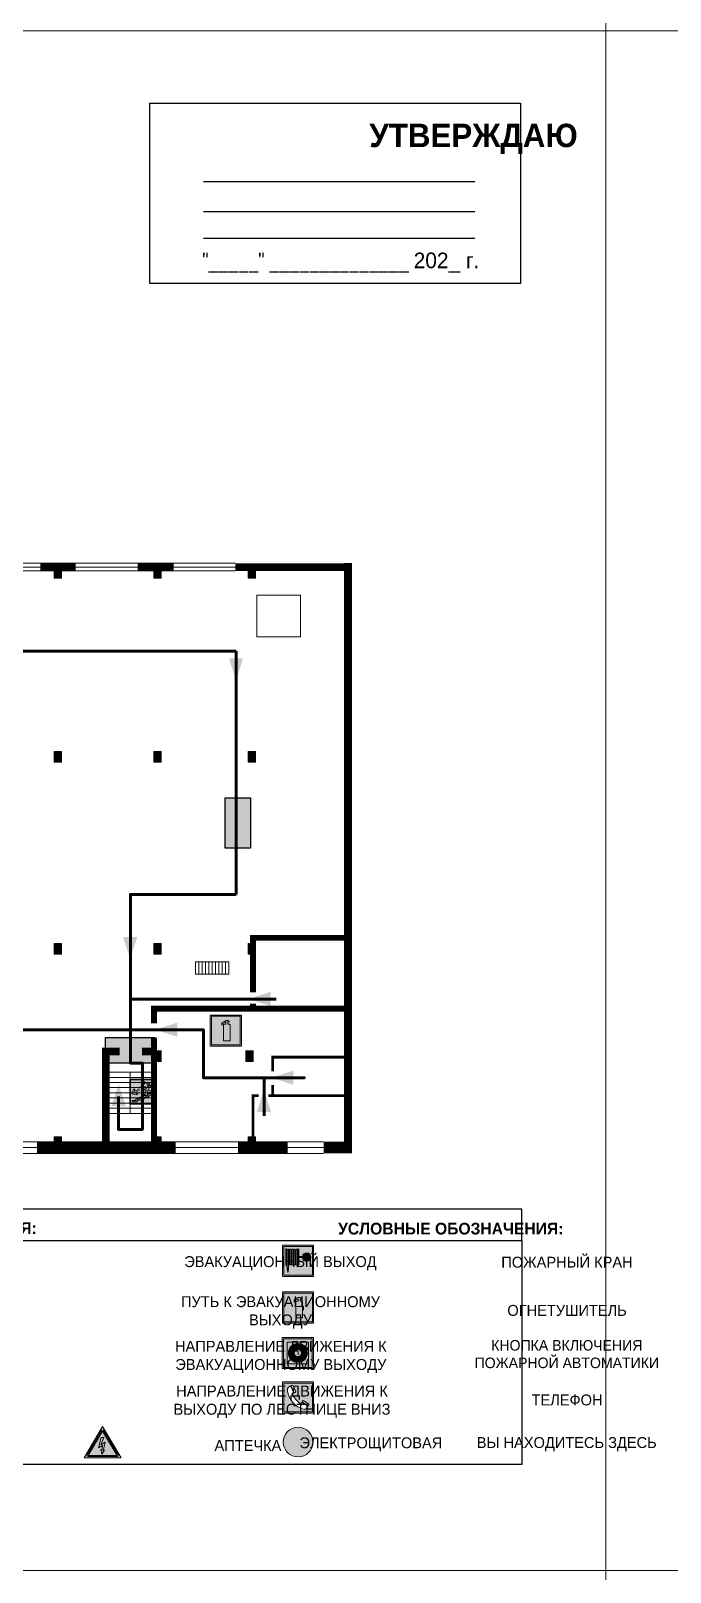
# Model space of a CAD drawing. Header units: millimetres. Extents: x 13810 to 67229, y 12374 to 21950.
# Drawn here: x 40191.3 to 40355.2, y 14549.1 to 14944.5 of the extents above; entities that cross this region are included whole.
import ezdxf

# ---------------------------------------------------------------- set-up
doc = ezdxf.new("R2010")
doc.units = ezdxf.units.MM
doc.layers.add('План_Штампы', color=7, linetype='Continuous')
doc.styles.add('обычный', font='arial.ttf')

# ---------------------------------------------------------------- blocks, each defined once
blk = doc.blocks.new('A$C3E6D3DDE')
at = {"lineweight": 5}
h = blk.add_hatch(color=40, dxfattribs=at)
h.paths.add_polyline_path([(24.1, 1.45), (16.46, -11.35), (31.74, -11.35)])
h.paths.add_polyline_path([(24.09, -0.46), (30.03, -10.41), (18.14, -10.41)], flags=16)
h.paths.add_polyline_path([(24.54, -3.08), (23.41, -6.02), (25.13, -5.01), (24.33, -8.5), (24.82, -8.27), (23.79, -9.86), (23.4, -8.04), (23.8, -8.43), (24.04, -6.29), (22.39, -7.25), (23.44, -3.08)], flags=0)
h = blk.add_hatch(color=256, dxfattribs=at)
h.paths.add_polyline_path([(24.37, 0.03, 0.567511), (23.82, 0.03), (17.59, -10.4, 0.582454), (17.86, -10.88), (30.32, -10.88, 0.582149), (30.6, -10.4)])
h.paths.add_polyline_path([(24.09, -0.46), (18.14, -10.41), (30.03, -10.41)], flags=16)
h.paths.add_polyline_path([(24.54, -3.08), (23.41, -6.02), (25.13, -5.01), (24.33, -8.5), (24.82, -8.27), (23.79, -9.86), (23.4, -8.04), (23.8, -8.43), (24.04, -6.29), (22.39, -7.25), (23.44, -3.08)], flags=0)
h = blk.add_hatch(color=40, dxfattribs=at)
h.paths.add_polyline_path([(24.09, -0.46), (18.14, -10.41), (30.03, -10.41)])
h.paths.add_polyline_path([(24.82, -8.27), (23.79, -9.86), (23.4, -8.04), (23.8, -8.43), (24.04, -6.29), (22.39, -7.25), (23.44, -3.08), (24.54, -3.08), (23.41, -6.02), (25.13, -5.01), (24.33, -8.5)], flags=16)
at = {"color": 40, "lineweight": 5}
for p, q in [((16.46, -11.35), (24.1, 1.45)), ((24.1, 1.45), (31.74, -11.35))]:
    blk.add_line(p, q, dxfattribs=at)
at = {"lineweight": 5}
for p, q in [((17.59, -10.4), (23.82, 0.03)), ((24.37, 0.03), (30.6, -10.4)), ((18.14, -10.41), (24.09, -0.46)), ((23.44, -3.08), (22.39, -7.25)), ((22.39, -7.25), (24.04, -6.29)), ((23.41, -6.02), (24.54, -3.08)), ((25.13, -5.01), (23.41, -6.02)), ((24.54, -3.08), (23.44, -3.08)), ((24.04, -6.29), (23.8, -8.43)), ((24.09, -0.46), (30.03, -10.41)), ((24.33, -8.5), (25.13, -5.01)), ((17.86, -10.88), (30.32, -10.88)), ((18.14, -10.41), (30.03, -10.41)), ((23.8, -8.43), (23.4, -8.04)), ((23.4, -8.04), (23.79, -9.86)), ((23.79, -9.86), (24.82, -8.27)), ((24.82, -8.27), (24.33, -8.5))]:
    blk.add_line(p, q, dxfattribs=at)
at = {"color": 50, "lineweight": 5}
blk.add_line((31.74, -11.35), (16.46, -11.35), dxfattribs=at)
blk = doc.blocks.new('A$C37112FD5')
at = {"true_color": 0xf5f5ff}
h = blk.add_hatch(color=7, dxfattribs=at)
h.dxf.hatch_style = 1
h.paths.add_polyline_path([(12.8, -7.4), (0, -7.4), (0, -20.2), (12.8, -20.2)])
h.paths.add_polyline_path([(12.29, -7.91), (12.29, -19.69), (0.51, -19.69), (0.51, -7.91)], flags=16)
h.paths.add_polyline_path([(4.98, -9.04, -0.42597), (5.17, -9.22), (5.17, -12.25), (5.17, -15.29, -0.432244), (4.98, -15.47), (4.83, -15.47, -0.42597), (4.64, -15.29), (4.64, -12.25), (4.64, -9.22, -0.432244), (4.83, -9.04)], flags=0)
h.paths.add_polyline_path([(4.28, -9.22), (4.28, -12.25), (4.28, -15.29, -0.432244), (4.09, -15.47), (3.94, -15.47, -0.42597), (3.75, -15.29), (3.75, -12.25), (3.75, -9.22, -0.432244), (3.94, -9.04), (4.09, -9.04, -0.42597)], flags=0)
h.paths.add_polyline_path([(5.72, -9.04), (5.87, -9.04, -0.42597), (6.06, -9.22), (6.06, -12.25), (6.06, -15.29, -0.432244), (5.87, -15.47), (5.72, -15.47, -0.42597), (5.53, -15.29), (5.53, -12.25), (5.53, -9.22, -0.432244)], flags=0)
h.paths.add_polyline_path([(6.42, -8.9), (6.5, -8.9, -0.42597), (6.69, -9.08), (6.69, -12.03), (8.21, -12.03, -15.824349), (8.21, -12.47), (6.69, -12.47), (6.69, -15.42, -0.432244), (6.5, -15.6), (6.42, -15.6)], flags=0)
h.paths.add_polyline_path([(3.39, -9.22), (3.39, -12.25), (3.39, -15.29, -0.432244), (3.2, -15.47), (3.05, -15.47, -0.42597), (2.85, -15.29), (2.85, -12.25), (2.85, -9.22, -0.432244), (3.05, -9.04), (3.2, -9.04, -0.42597)], flags=0)
h.paths.add_polyline_path([(2.5, -9.22), (2.5, -16.71), (1.96, -16.71), (1.96, -9.22, -0.432244), (2.15, -9.04), (2.31, -9.04, -0.42597)], flags=0)
h.paths.add_polyline_path([(1.61, -8.9), (1.61, -15.6), (1.57, -15.6, -0.42597), (1.37, -15.42), (1.37, -12.03), (1.37, -9.09, -0.432244), (1.57, -8.9)], flags=0)
h.paths.add_polyline_path([(9.76, -10.81), (9.76, -12.03), (8.49, -12.03, -0.336371)], flags=0)
h.paths.add_polyline_path([(8.49, -12.47), (9.76, -12.47), (9.76, -13.7, -0.336371)], flags=0)
h.paths.add_polyline_path([(10.11, -10.81, -0.336371), (11.38, -12.03), (10.11, -12.03)], flags=0)
h.paths.add_polyline_path([(10.11, -12.47), (11.38, -12.47, -0.336371), (10.11, -13.7)], flags=0)
h.paths.add_polyline_path([(2.5, -16.84), (2.5, -17.05), (1.97, -17.05), (1.97, -16.84)], flags=0)
h.paths.add_polyline_path([(2.5, -17.24, -0.033778), (2.24, -18.6, -0.033778), (1.97, -17.24)], flags=0)
h = blk.add_hatch(color=242)
h.dxf.hatch_style = 1
h.paths.add_polyline_path([(12.29, -7.91), (0.51, -7.91), (0.51, -19.69), (12.29, -19.69)])
h.paths.add_polyline_path([(6.42, -15.6), (6.42, -8.9), (6.5, -8.9, -0.42597), (6.69, -9.08), (6.69, -12.03), (8.21, -12.03, -15.824349), (8.21, -12.47), (6.69, -12.47), (6.69, -15.42, -0.432244), (6.5, -15.6)], flags=16)
h.paths.add_polyline_path([(5.87, -15.47), (5.72, -15.47, -0.42597), (5.53, -15.29), (5.53, -12.25), (5.53, -9.22, -0.432244), (5.72, -9.04), (5.87, -9.04, -0.42597), (6.06, -9.22), (6.06, -12.25), (6.06, -15.29, -0.432244)], flags=16)
h.paths.add_polyline_path([(4.98, -15.47), (4.83, -15.47, -0.42597), (4.64, -15.29), (4.64, -12.25), (4.64, -9.22, -0.432244), (4.83, -9.04), (4.98, -9.04, -0.42597), (5.17, -9.22), (5.17, -12.25), (5.17, -15.29, -0.432244)], flags=16)
h.paths.add_polyline_path([(4.09, -15.47), (3.94, -15.47, -0.42597), (3.75, -15.29), (3.75, -12.25), (3.75, -9.22, -0.432244), (3.94, -9.04), (4.09, -9.04, -0.42597), (4.28, -9.22), (4.28, -12.25), (4.28, -15.29, -0.432244)], flags=16)
h.paths.add_polyline_path([(3.2, -15.47), (3.05, -15.47, -0.42597), (2.85, -15.29), (2.85, -12.25), (2.85, -9.22, -0.432244), (3.05, -9.04), (3.2, -9.04, -0.42597), (3.39, -9.22), (3.39, -12.25), (3.39, -15.29, -0.432244)], flags=16)
h.paths.add_polyline_path([(2.5, -17.05), (1.97, -17.05), (1.97, -16.84), (2.5, -16.84)], flags=16)
h.paths.add_polyline_path([(2.5, -17.24, -0.033778), (2.24, -18.6, -0.033778), (1.97, -17.24)], flags=16)
h.paths.add_polyline_path([(2.5, -16.71), (1.96, -16.71), (1.96, -9.22, -0.432244), (2.15, -9.04), (2.31, -9.04, -0.42597), (2.5, -9.22)], flags=16)
h.paths.add_polyline_path([(1.61, -15.6), (1.57, -15.6, -0.42597), (1.37, -15.42), (1.37, -12.03), (1.37, -9.09, -0.432244), (1.57, -8.9), (1.61, -8.9)], flags=16)
h.paths.add_polyline_path([(8.49, -12.47), (9.76, -12.47), (9.76, -13.7, -0.336371)], flags=0)
h.paths.add_polyline_path([(10.11, -13.7), (10.11, -12.47), (11.38, -12.47, -0.336371)], flags=0)
h.paths.add_polyline_path([(8.49, -12.03, -0.336371), (9.76, -10.81), (9.76, -12.03)], flags=0)
h.paths.add_polyline_path([(10.11, -12.03), (10.11, -10.81, -0.336371), (11.38, -12.03)], flags=0)
h = blk.add_hatch(color=7, dxfattribs=at)
h.dxf.hatch_style = 1
h.paths.add_polyline_path([(1.61, -8.9), (1.57, -8.9, 0.432244), (1.37, -9.09), (1.37, -12.03), (1.37, -15.42, 0.42597), (1.57, -15.6), (1.61, -15.6)])
h.paths.add_polyline_path([(2.5, -9.22, 0.42597), (2.31, -9.04), (2.15, -9.04, 0.432244), (1.96, -9.22), (1.96, -16.71), (2.5, -16.71)])
h.paths.add_polyline_path([(2.5, -16.84), (1.97, -16.84), (1.97, -17.05), (2.5, -17.05)])
h.paths.add_polyline_path([(2.5, -17.24), (1.97, -17.24, 0.033778), (2.24, -18.6, 0.033778)])
h.paths.add_polyline_path([(3.39, -12.25), (3.39, -9.22, 0.42597), (3.2, -9.04), (3.05, -9.04, 0.432244), (2.85, -9.22), (2.85, -12.25), (2.85, -15.29, 0.42597), (3.05, -15.47), (3.2, -15.47, 0.432244), (3.39, -15.29)])
h.paths.add_polyline_path([(4.28, -12.25), (4.28, -9.22, 0.42597), (4.09, -9.04), (3.94, -9.04, 0.432244), (3.75, -9.22), (3.75, -12.25), (3.75, -15.29, 0.42597), (3.94, -15.47), (4.09, -15.47, 0.432244), (4.28, -15.29)])
h.paths.add_polyline_path([(5.17, -12.25), (5.17, -9.22, 0.42597), (4.98, -9.04), (4.83, -9.04, 0.432244), (4.64, -9.22), (4.64, -12.25), (4.64, -15.29, 0.42597), (4.83, -15.47), (4.98, -15.47, 0.432244), (5.17, -15.29)])
h.paths.add_polyline_path([(6.06, -12.25), (6.06, -9.22, 0.42597), (5.87, -9.04), (5.72, -9.04, 0.432244), (5.53, -9.22), (5.53, -12.25), (5.53, -15.29, 0.42597), (5.72, -15.47), (5.87, -15.47, 0.432244), (6.06, -15.29)])
h.paths.add_polyline_path([(6.69, -12.47), (8.21, -12.47, 15.824349), (8.21, -12.03), (6.69, -12.03), (6.69, -9.08, 0.42597), (6.5, -8.9), (6.42, -8.9), (6.42, -15.6), (6.5, -15.6, 0.432244), (6.69, -15.42)])
h.paths.add_polyline_path([(8.49, -12.47), (9.76, -12.47), (9.76, -13.7, -0.336371)], flags=16)
h.paths.add_polyline_path([(8.49, -12.03, -0.336371), (9.76, -10.81), (9.76, -12.03)], flags=16)
h.paths.add_polyline_path([(10.11, -12.47), (11.38, -12.47, -0.336371), (10.11, -13.7)], flags=16)
h.paths.add_polyline_path([(10.11, -12.03), (10.11, -10.81, -0.336371), (11.38, -12.03)], flags=16)
h = blk.add_hatch(color=242)
h.dxf.hatch_style = 1
h.paths.add_polyline_path([(9.76, -10.81, 0.336371), (8.49, -12.03), (9.76, -12.03)])
h.paths.add_polyline_path([(10.11, -10.81), (10.11, -12.03), (11.38, -12.03, 0.336371)])
h.paths.add_polyline_path([(11.38, -12.47), (10.11, -12.47), (10.11, -13.7, 0.336371)])
h.paths.add_polyline_path([(9.76, -12.47), (8.49, -12.47, 0.336371), (9.76, -13.7)])
at = {"color": 242, "lineweight": 5}
for p, q in [((0, -20.2), (0, -7.4)), ((0, -7.4), (12.8, -7.4)), ((1.37, -12.03), (1.37, -9.08)), ((1.37, -12.03), (1.37, -15.42)), ((1.57, -8.9), (1.61, -8.9)), ((1.61, -8.9), (1.61, -15.6)), ((1.96, -16.71), (1.96, -9.22)), ((2.15, -9.04), (2.31, -9.04)), ((2.5, -16.71), (2.5, -9.22)), ((2.85, -12.25), (2.85, -9.22)), ((2.85, -12.25), (2.85, -15.29)), ((3.05, -9.04), (3.2, -9.04)), ((3.39, -12.25), (3.39, -9.22)), ((3.39, -12.25), (3.39, -15.29)), ((3.75, -12.25), (3.75, -9.22)), ((3.75, -12.25), (3.75, -15.29)), ((3.94, -9.04), (4.09, -9.04)), ((4.28, -12.25), (4.28, -9.22)), ((4.28, -12.25), (4.28, -15.29)), ((4.64, -12.25), (4.64, -9.22)), ((4.64, -12.25), (4.64, -15.29)), ((4.83, -9.04), (4.98, -9.04)), ((5.17, -12.25), (5.17, -9.22)), ((5.17, -12.25), (5.17, -15.29)), ((5.53, -12.25), (5.53, -9.22)), ((5.53, -12.25), (5.53, -15.29)), ((5.72, -9.04), (5.87, -9.04)), ((6.06, -12.25), (6.06, -9.22)), ((6.06, -12.25), (6.06, -15.29)), ((6.42, -8.9), (6.42, -15.6)), ((6.5, -8.9), (6.42, -8.9)), ((6.69, -12.03), (6.69, -9.08)), ((8.21, -12.03), (6.69, -12.03)), ((8.21, -12.47), (6.69, -12.47)), ((6.69, -12.47), (6.69, -15.42)), ((9.76, -12.03), (8.49, -12.03)), ((9.76, -12.47), (8.49, -12.47)), ((9.76, -10.81), (9.76, -12.03)), ((9.76, -12.47), (9.76, -13.7)), ((10.11, -10.81), (10.11, -12.03)), ((11.38, -12.03), (10.11, -12.03)), ((11.38, -12.47), (10.11, -12.47)), ((10.11, -12.47), (10.11, -13.7)), ((12.8, -20.2), (12.8, -7.4)), ((1.57, -15.6), (1.61, -15.6)), ((1.96, -16.71), (2.5, -16.71)), ((1.97, -16.84), (2.5, -16.84)), ((1.97, -17.05), (1.97, -16.84)), ((2.5, -17.05), (1.97, -17.05)), ((1.97, -17.24), (2.5, -17.24)), ((2.5, -16.84), (2.5, -17.05)), ((3.05, -15.47), (3.2, -15.47)), ((3.94, -15.47), (4.09, -15.47)), ((4.83, -15.47), (4.98, -15.47)), ((5.72, -15.47), (5.87, -15.47)), ((6.42, -15.6), (6.5, -15.6)), ((0, -20.2), (12.8, -20.2))]:
    blk.add_line(p, q, dxfattribs=at)
blk.add_lwpolyline([(0.51, -7.91), (12.29, -7.91), (12.29, -19.69), (0.51, -19.69)], close=True, dxfattribs=at)
for centre, radius, start, end in [((1.56, -9.09), 0.182, 87.10267, 180.60715), ((2.15, -9.22), 0.182, 87.10267, 180.60715), ((2.32, -9.22), 0.182, 359.39285, 92.89733), ((3.04, -9.22), 0.182, 87.10267, 180.60715), ((3.21, -9.22), 0.182, 359.39285, 92.89733), ((3.93, -9.22), 0.182, 87.10267, 180.60715), ((4.1, -9.22), 0.182, 359.39285, 92.89733), ((4.82, -9.22), 0.182, 87.10267, 180.60715), ((4.99, -9.22), 0.182, 359.39285, 92.89733), ((5.71, -9.22), 0.182, 87.10267, 180.60715), ((5.88, -9.22), 0.182, 359.39285, 92.89733), ((6.51, -9.09), 0.182, 359.39285, 92.89733), ((9.93, -12.25), 1.74, 187.23185, 172.76815), ((9.93, -12.25), 1.46, 96.99266, 171.35851), ((9.93, -12.25), 1.46, 188.64149, 263.00734), ((9.93, -12.25), 1.46, 8.64149, 83.00734), ((9.93, -12.25), 1.46, 276.99266, 351.35851), ((1.56, -15.42), 0.182, 179.39285, 272.89733), ((12.17, -15.98), 10.27, 187.04098, 194.7793), ((-7.7, -15.98), 10.27, 345.2207, 352.95902), ((3.04, -15.29), 0.182, 179.39285, 272.89733), ((3.21, -15.29), 0.182, 267.10267, 0.60715), ((3.93, -15.29), 0.182, 179.39285, 272.89733), ((4.1, -15.29), 0.182, 267.10267, 0.60715), ((4.82, -15.29), 0.182, 179.39285, 272.89733), ((4.99, -15.29), 0.182, 267.10267, 0.60715), ((5.71, -15.29), 0.182, 179.39285, 272.89733), ((5.88, -15.29), 0.182, 267.10267, 0.60715), ((6.51, -15.42), 0.182, 267.10267, 0.60715)]:
    blk.add_arc(centre, radius, start, end, dxfattribs=at)
blk = doc.blocks.new('A$C7B8C2D5B')
at = {"lineweight": 0}
h = blk.add_hatch(color=5, dxfattribs=at)
h.dxf.hatch_style = 1
h.paths.add_polyline_path([(1.4, -3.02, 1), (-2.11, -3.02, 1)])
at = {"color": 5, "lineweight": 0}
blk.add_circle((-0.36, -3.02), 1.75, dxfattribs=at)
blk = doc.blocks.new('A$C456E1F9C')
at = {"lineweight": 5}
h = blk.add_hatch(color=242, dxfattribs=at)
h.paths.add_polyline_path([(0.51, -1.47), (0.51, -13.26), (12.29, -13.26), (12.29, -1.47)])
h.paths.add_polyline_path([(5.42, -4.95, -0.254479), (4.78, -5.4), (3.52, -2.53, -0.209735), (4.23, -2.4)], flags=16)
h.paths.add_polyline_path([(8.53, -8.6), (10.87, -10.17), (10.54, -10.76), (8.03, -9.13, -0.192251)], flags=16)
h.paths.add_polyline_path([(4.61, -5.49, 0.005518), (3.87, -5.72, 0.128647), (7.49, -10.01, 0.00809), (7.83, -9.33), (10.47, -10.97, -0.16736), (8.99, -12.25, -0.327862), (1.95, -3.95, -0.166952), (3.36, -2.62)], flags=16)
at = {"color": 242, "lineweight": 5}
for p, q in [((0, -13.77), (0, -0.97)), ((12.8, -0.97), (0, -0.97)), ((4.61, -5.49), (3.36, -2.62)), ((3.52, -2.53), (4.78, -5.4)), ((4.23, -2.4), (5.42, -4.95)), ((12.8, -13.77), (12.8, -0.97)), ((7.83, -9.33), (10.47, -10.97)), ((8.03, -9.13), (10.54, -10.76)), ((10.81, -10.12), (8.53, -8.6)), ((10.54, -10.76), (10.8, -10.3)), ((10.8, -10.3), (10.81, -10.12)), ((0, -13.77), (12.8, -13.77))]:
    blk.add_line(p, q, dxfattribs=at)
blk.add_lwpolyline([(0.51, -1.47), (12.29, -1.47), (12.29, -13.26), (0.51, -13.26)], close=True, dxfattribs=at)
for centre, radius, start, end in [((4.59, -5.34), 2.99, 114.28453, 152.19739), ((11.12, -3.31), 9.19, 183.99153, 256.60086), ((4.02, -3.27), 0.891, 76.32839, 123.70924), ((14.98, -39.1), 35.17, 107.14873, 108.41345), ((13.86, -0.94), 11.08, 205.55365, 234.87622), ((4.68, -4.59), 0.824, 276.9621, 334.07228), ((-13.31, 0.8), 23.44, 332.54871, 334.40268), ((8.94, -9.5), 0.989, 114.40924, 157.93883), ((7.87, -9.46), 3, 291.92908, 329.9329)]:
    blk.add_arc(centre, radius, start, end, dxfattribs=at)
blk = doc.blocks.new('A$C54414219')
at = {"true_color": 0xffffff}
h = blk.add_hatch(color=7, dxfattribs=at)
h.paths.add_polyline_path([(2.39, -9.45), (2.39, -18.3), (11.23, -18.3), (11.23, -9.45)], flags=0)
h.paths.add_polyline_path([(10.71, -13.87, -1), (2.92, -13.87, -1)], flags=0)
h.paths.add_polyline_path([(8.3, -13.87, -1), (5.33, -13.87, -1)], flags=0)
h.paths.add_polyline_path([(0.41, -7.47), (0.41, -20.27), (13.21, -20.27), (13.21, -7.47)])
h.paths.add_polyline_path([(0.92, -19.77), (12.71, -19.77), (12.71, -7.98), (0.92, -7.98)], flags=16)
h.paths.add_polyline_path([(11.23, -9.45), (11.23, -18.3), (2.39, -18.3), (2.39, -9.45)], flags=0)
at = {"lineweight": 5}
h = blk.add_hatch(color=242, dxfattribs=at)
h.paths.add_polyline_path([(12.71, -7.98), (0.92, -7.98), (0.92, -19.77), (12.71, -19.77)])
h.paths.add_polyline_path([(11.23, -18.3), (2.39, -18.3), (2.39, -9.45), (11.23, -9.45)], flags=16)
h.paths.add_polyline_path([(10.71, -13.87, -1), (2.92, -13.87, -1)], flags=0)
h.paths.add_polyline_path([(8.3, -13.87, -1), (5.33, -13.87, -1)], flags=0)
at = {"true_color": 0xffffff}
h = blk.add_hatch(color=7, dxfattribs=at)
h.paths.add_polyline_path([(2.39, -9.45), (2.39, -18.3), (11.23, -18.3), (11.23, -9.45)])
h.paths.add_polyline_path([(10.71, -13.87, -1), (2.92, -13.87, -1)], flags=16)
h.paths.add_polyline_path([(8.3, -13.87, -1), (5.33, -13.87, -1)], flags=0)
at = {"lineweight": 5}
h = blk.add_hatch(color=242, dxfattribs=at)
h.paths.add_polyline_path([(2.92, -13.87, 1), (10.71, -13.87, 1)])
h.paths.add_polyline_path([(8.3, -13.87, -1), (5.33, -13.87, -1)], flags=16)
at = {"color": 242, "lineweight": 5}
for p, q in [((0.41, -20.27), (0.41, -7.47)), ((0.41, -7.47), (13.21, -7.47)), ((0.41, -7.47), (13.21, -7.47)), ((13.21, -20.27), (13.21, -7.47)), ((0.41, -20.27), (13.21, -20.27))]:
    blk.add_line(p, q, dxfattribs=at)
for points in [[(0.92, -7.98), (12.71, -7.98), (12.71, -19.77), (0.92, -19.77)], [(2.39, -9.45), (11.23, -9.45), (11.23, -18.3), (2.39, -18.3)]]:
    blk.add_lwpolyline(points, close=True, dxfattribs=at)
for radius in [3.89, 1.49]:
    blk.add_circle((6.81, -13.87), radius, dxfattribs=at)
blk = doc.blocks.new('A$C3AD82952')
at = {"true_color": 0xf5f5ff}
h = blk.add_hatch(color=7, dxfattribs=at)
h.dxf.hatch_style = 1
h.paths.add_polyline_path([(8.21, 8.73, 0.414214), (7.89, 9.05), (7.22, 9.05), (7.22, 9.92), (7.59, 9.92, 1), (7.57, 10.36), (7.22, 10.36), (7.22, 10.6), (6.43, 10.6), (6.43, 10.36), (6.01, 10.36), (4.74, 9.59), (4.74, 8.69), (4.98, 8.73), (4.98, 9.26), (6.12, 9.91), (6.43, 9.91), (6.43, 9.05), (5.76, 9.05, 0.414214), (5.44, 8.73), (5.44, 2.2), (8.21, 2.2)], flags=0)
h.paths.add_polyline_path([(12.8, 12.8), (0, 12.8), (0, 0), (12.8, 0)])
h.paths.add_polyline_path([(0.51, 12.29), (12.29, 12.29), (12.29, 0.51), (0.51, 0.51)], flags=16)
h.paths.add_polyline_path([(4.74, 9.59), (6.01, 10.36), (6.43, 10.36), (6.43, 10.6), (7.22, 10.6), (7.22, 10.36), (7.59, 10.36, -0.94586), (7.59, 9.92), (7.22, 9.92), (7.22, 9.05), (7.89, 9.05, -0.414214), (8.21, 8.73), (8.21, 2.2), (5.44, 2.2), (5.44, 8.73, -0.414214), (5.76, 9.05), (6.43, 9.05), (6.43, 9.91), (6.12, 9.91), (4.98, 9.26), (4.98, 8.73), (4.74, 8.69)], flags=0)
h = blk.add_hatch(color=242)
h.dxf.hatch_style = 1
h.paths.add_polyline_path([(12.29, 12.29), (0.51, 12.29), (0.51, 0.51), (12.29, 0.51)])
h.paths.add_polyline_path([(4.74, 8.69), (4.74, 9.59), (6.01, 10.36), (6.43, 10.36), (6.43, 10.6), (7.22, 10.6), (7.22, 10.36), (7.59, 10.36, -0.94586), (7.59, 9.92), (7.22, 9.92), (7.22, 9.05), (7.89, 9.05, -0.414214), (8.21, 8.73), (8.21, 2.2), (5.44, 2.2), (5.44, 8.73, -0.414214), (5.76, 9.05), (6.43, 9.05), (6.43, 9.91), (6.12, 9.91), (4.98, 9.26), (4.98, 8.73)], flags=16)
h = blk.add_hatch(color=7, dxfattribs=at)
h.dxf.hatch_style = 1
h.paths.add_polyline_path([(8.21, 8.73, 0.414214), (7.89, 9.05), (7.22, 9.05), (7.22, 9.92), (7.59, 9.92, 1), (7.57, 10.36), (7.22, 10.36), (7.22, 10.6), (6.43, 10.6), (6.43, 10.36), (6.01, 10.36), (4.74, 9.59), (4.74, 8.69), (4.98, 8.73), (4.98, 9.26), (6.12, 9.91), (6.43, 9.91), (6.43, 9.05), (5.76, 9.05, 0.414214), (5.44, 8.73), (5.44, 2.2), (8.21, 2.2)])
at = {"color": 242, "lineweight": 5}
for p, q in [((0, 0), (0, 12.8)), ((0, 12.8), (12.8, 12.8)), ((12.8, 0), (12.8, 12.8)), ((6.01, 10.36), (4.74, 9.59)), ((4.74, 9.59), (4.74, 8.69)), ((4.74, 8.69), (4.98, 8.73)), ((4.98, 9.26), (6.12, 9.91)), ((4.98, 8.73), (4.98, 9.26)), ((5.44, 2.2), (5.44, 8.73)), ((5.76, 9.05), (6.43, 9.05)), ((6.01, 10.36), (6.43, 10.36)), ((6.12, 9.91), (6.43, 9.91)), ((7.22, 10.6), (6.43, 10.6)), ((6.43, 10.6), (6.43, 10.36)), ((6.43, 9.91), (6.43, 9.05)), ((7.22, 10.36), (7.22, 10.6)), ((7.59, 10.36), (7.22, 10.36)), ((7.22, 9.05), (7.22, 9.92)), ((7.59, 9.92), (7.22, 9.92)), ((7.89, 9.05), (7.22, 9.05)), ((8.21, 2.2), (8.21, 8.73)), ((0, 0), (12.8, 0)), ((5.44, 2.2), (8.21, 2.2))]:
    blk.add_line(p, q, dxfattribs=at)
blk.add_lwpolyline([(0.51, 12.29), (12.29, 12.29), (12.29, 0.51), (0.51, 0.51)], close=True, dxfattribs=at)
for centre, radius, start, end in [((5.76, 8.73), 0.32, 90, 180), ((7.58, 10.14), 0.223, 273.18746, 86.81254), ((7.89, 8.73), 0.32, 0, 90)]:
    blk.add_arc(centre, radius, start, end, dxfattribs=at)
blk = doc.blocks.new('A$C7B4425F7')
at = {"true_color": 0xffffff}
blk.add_hatch(color=7, dxfattribs=at).paths.add_polyline_path([(0, 0), (-16, 0), (-16, -8), (0, -8)])
h = blk.add_hatch(color=126)
h.paths.add_polyline_path([(-0.2, -0.2), (-15.8, -0.2), (-15.8, -7.8), (-0.2, -7.8)])
h.paths.add_polyline_path([(-11.76, -2.03), (-11.76, -3.66), (-11.17, -3.66, -0.568275), (-11.17, -6.18), (-12.58, -6.18), (-12.58, -2.03)], flags=16)
h.paths.add_polyline_path([(-13.33, -4.12, -0.495768), (-13.59, -6.18), (-15.03, -6.18), (-15.03, -2.03), (-13.59, -2.03, -0.487973)], flags=16)
h.paths.add_polyline_path([(-10.25, -2.03), (-9.48, -2.03), (-9.48, -6.18), (-10.25, -6.18)], flags=16)
h.paths.add_polyline_path([(-13.84, -3.69), (-14.24, -3.69), (-14.24, -3.03), (-13.9, -3.03, -0.692621)], flags=0)
h.paths.add_polyline_path([(-9.15, -2.03), (-8.4, -2.03), (-8.04, -3.07), (-7.68, -2.03), (-6.93, -2.03), (-7.64, -4.1), (-6.93, -6.18), (-7.68, -6.18), (-8.04, -5.14), (-8.4, -6.18), (-9.15, -6.18), (-8.44, -4.1)], flags=16)
h.paths.add_polyline_path([(-11.76, -4.46), (-11.42, -4.46, -0.692621), (-11.36, -5.12), (-11.76, -5.12)], flags=0)
h.paths.add_polyline_path([(-13.9, -5.2), (-14.24, -5.2), (-14.24, -4.55), (-13.84, -4.55, -0.708038)], flags=0)
edge = h.paths.add_edge_path(flags=16)
edge.add_ellipse((-5.51, -4.08), major_axis=(0, 2.05), ratio=0.586184, start_angle=0, end_angle=360)
edge = h.paths.add_edge_path(flags=0)
edge.add_ellipse((-5.51, -4.08), major_axis=(0, 1.14), ratio=0.454828, start_angle=0, end_angle=360)
h.paths.add_polyline_path([(-4.13, -4.96, 0.377264), (-3.48, -4.52, 0.0555), (-3.16, -2.03), (-1.66, -2.03), (-1.66, -4.96), (-0.96, -4.96), (-0.96, -7.01), (-1.75, -7.01), (-1.75, -6.18), (-3.3, -6.18), (-3.3, -7.02), (-4.13, -7.02)], flags=16)
h.paths.add_polyline_path([(-2.73, -2.91), (-2.28, -2.91), (-2.28, -4.96), (-3.05, -4.96, 0.079136)], flags=0)
at = {"color": 126}
blk.add_lwpolyline([(-16, -8), (0, -8), (0, 0), (-16, 0)], close=True, dxfattribs=at)
blk = doc.blocks.new('вниз 3')
at = {"lineweight": 0, "true_color": 0xffffff}
h = blk.add_hatch(color=7, dxfattribs=at)
h.dxf.hatch_style = 1
h.paths.add_polyline_path([(40997.5, -4475.69), (40997.25, -4475.28), (40995.76, -4476.15), (40995.97, -4475.23), (40995.39, -4475.56), (40995.05, -4476.83), (40996.33, -4477.17), (40996.91, -4476.83), (40996, -4476.55)], flags=0)
h.paths.add_polyline_path([(40999.81, -4473.95), (41000.22, -4473.95), (41000.64, -4474.67), (41001.03, -4474.43), (41000.46, -4473.49), (41000.42, -4473.49), (40999.43, -4473.49), (40998.68, -4473.92), (40998.68, -4474.57), (40997.88, -4474.57), (40997.88, -4475), (40999.14, -4475), (40999.14, -4474.43), (40999.14, -4474.38), (40999.59, -4475.15), (40998.72, -4475.67), (40998.72, -4477.06), (40999.24, -4477.06), (40999.24, -4475.96), (40999.95, -4475.56), (40999.95, -4476.43), (41001.61, -4476.43), (41001.61, -4475.88), (41000.47, -4475.88), (41000.47, -4475.12)], flags=0)
h.paths.add_polyline_path([(40999.2, -4473.24, 1), (40998.35, -4473.24, 1)], flags=0)
h.paths.add_polyline_path([(41000.46, -4477.26), (41001.69, -4477.26), (41001.69, -4476.84), (41000.03, -4476.84), (41000.03, -4477.39), (40998.78, -4477.39), (40998.78, -4477.95), (40997.53, -4477.95), (40997.53, -4478.5), (40996.29, -4478.5), (40996.29, -4479.06), (40995.05, -4479.06), (40995.05, -4479.48), (40995.29, -4479.48), (40996.72, -4479.48), (40996.72, -4478.92), (40997.97, -4478.92), (40997.97, -4478.36), (40999.2, -4478.36), (40999.2, -4477.81), (41000.46, -4477.81)], flags=0)
h.paths.add_polyline_path([(41002.37, -4472.17), (40994.37, -4472.17), (40994.37, -4480.17), (41002.37, -4480.17)])
h.paths.add_polyline_path([(41002.16, -4479.96), (40994.57, -4479.96), (40994.57, -4472.37), (41002.16, -4472.37)], flags=16)
h.paths.add_polyline_path([(41001.61, -4475.88), (41001.61, -4476.43), (40999.95, -4476.43), (40999.95, -4475.56), (40999.24, -4475.96), (40999.24, -4477.06), (40998.72, -4477.06), (40998.72, -4475.67), (40999.59, -4475.15), (40999.14, -4474.38), (40999.14, -4474.43), (40999.14, -4475), (40997.88, -4475), (40997.88, -4474.57), (40998.68, -4474.57), (40998.68, -4473.92), (40999.43, -4473.49), (41000.42, -4473.49), (41000.46, -4473.49), (41001.03, -4474.43), (41000.64, -4474.67), (41000.22, -4473.95), (40999.81, -4473.95), (41000.47, -4475.12), (41000.47, -4475.88)], flags=0)
h.paths.add_polyline_path([(41001.69, -4476.84), (41001.69, -4477.26), (41000.46, -4477.26), (41000.46, -4477.81), (40999.2, -4477.81), (40999.2, -4478.36), (40997.97, -4478.36), (40997.97, -4478.92), (40996.72, -4478.92), (40996.72, -4479.48), (40995.05, -4479.48), (40995.05, -4479.06), (40996.29, -4479.06), (40996.29, -4478.5), (40997.53, -4478.5), (40997.53, -4477.95), (40998.78, -4477.95), (40998.78, -4477.39), (41000.03, -4477.39), (41000.03, -4476.84)], flags=0)
h.paths.add_polyline_path([(40998.35, -4473.24, -1), (40999.2, -4473.24, -1)], flags=0)
h.paths.add_polyline_path([(40997.5, -4475.69), (40996, -4476.55), (40996.91, -4476.83), (40996.33, -4477.17), (40995.05, -4476.83), (40995.39, -4475.56), (40995.97, -4475.23), (40995.76, -4476.15), (40997.25, -4475.28)], flags=0)
at = {"lineweight": 0}
h = blk.add_hatch(color=126, dxfattribs=at)
h.dxf.hatch_style = 1
h.paths.add_polyline_path([(41002.16, -4472.37), (40994.57, -4472.37), (40994.57, -4479.96), (41002.16, -4479.96)])
h.paths.add_polyline_path([(40995.97, -4475.23), (40995.76, -4476.15), (40997.25, -4475.28), (40997.5, -4475.69), (40996, -4476.55), (40996.91, -4476.83), (40996.33, -4477.17), (40995.05, -4476.83), (40995.39, -4475.56)], flags=16)
h.paths.add_polyline_path([(40997.88, -4474.57), (40998.68, -4474.57), (40998.68, -4473.92), (40999.43, -4473.49), (41000.42, -4473.49), (41000.46, -4473.49), (41001.03, -4474.43), (41000.64, -4474.67), (41000.22, -4473.95), (40999.81, -4473.95), (41000.47, -4475.12), (41000.47, -4475.88), (41001.61, -4475.88), (41001.61, -4476.43), (40999.95, -4476.43), (40999.95, -4475.56), (40999.24, -4475.96), (40999.24, -4477.06), (40998.72, -4477.06), (40998.72, -4475.67), (40999.59, -4475.15), (40999.14, -4474.38), (40999.14, -4474.43), (40999.14, -4475), (40997.88, -4475)], flags=16)
h.paths.add_polyline_path([(40998.35, -4473.24, -1), (40999.2, -4473.24, -1)], flags=16)
h.paths.add_polyline_path([(40997.53, -4477.95), (40998.78, -4477.95), (40998.78, -4477.39), (41000.03, -4477.39), (41000.03, -4476.84), (41001.69, -4476.84), (41001.69, -4477.26), (41000.46, -4477.26), (41000.46, -4477.81), (40999.2, -4477.81), (40999.2, -4478.36), (40997.97, -4478.36), (40997.97, -4478.92), (40996.72, -4478.92), (40996.72, -4479.48), (40995.05, -4479.48), (40995.05, -4479.06), (40996.29, -4479.06), (40996.29, -4478.5), (40997.53, -4478.5)], flags=16)
at = {"lineweight": 0, "true_color": 0xffffff}
h = blk.add_hatch(color=7, dxfattribs=at)
h.dxf.hatch_style = 1
h.paths.add_polyline_path([(40999.2, -4473.24, 1), (40998.35, -4473.24, 1)])
h.paths.add_polyline_path([(40999.81, -4473.95), (41000.22, -4473.95), (41000.64, -4474.67), (41001.03, -4474.43), (41000.46, -4473.49), (41000.42, -4473.49), (40999.43, -4473.49), (40998.68, -4473.92), (40998.68, -4474.57), (40997.88, -4474.57), (40997.88, -4475), (40999.14, -4475), (40999.14, -4474.43), (40999.14, -4474.38), (40999.59, -4475.15), (40998.72, -4475.67), (40998.72, -4477.06), (40999.24, -4477.06), (40999.24, -4475.96), (40999.95, -4475.56), (40999.95, -4476.43), (41001.61, -4476.43), (41001.61, -4475.88), (41000.47, -4475.88), (41000.47, -4475.12)])
h.paths.add_polyline_path([(40999.2, -4477.81), (41000.46, -4477.81), (41000.46, -4477.26), (41001.69, -4477.26), (41001.69, -4476.84), (41000.03, -4476.84), (41000.03, -4477.39), (40998.78, -4477.39), (40998.78, -4477.95), (40997.53, -4477.95), (40997.53, -4478.5), (40996.29, -4478.5), (40996.29, -4479.06), (40995.05, -4479.06), (40995.05, -4479.48), (40995.29, -4479.48), (40996.72, -4479.48), (40996.72, -4478.92), (40997.97, -4478.92), (40997.97, -4478.36), (40999.2, -4478.36)])
h.paths.add_polyline_path([(40997.5, -4475.69), (40997.25, -4475.28), (40995.76, -4476.15), (40995.97, -4475.23), (40995.39, -4475.56), (40995.05, -4476.83), (40996.33, -4477.17), (40996.91, -4476.83), (40996, -4476.55)])
at = {"color": 126, "lineweight": 0}
for points in [[(40994.37, -4472.17), (41002.37, -4472.17), (41002.37, -4480.17), (40994.37, -4480.17)], [(40994.57, -4472.37), (41002.16, -4472.37), (41002.16, -4479.96), (40994.57, -4479.96)]]:
    blk.add_lwpolyline(points, close=True, dxfattribs=at)
for points in [[(40995.05, -4476.83), (40995.39, -4475.56), (40995.97, -4475.23), (40995.76, -4476.15), (40997.25, -4475.28), (40997.5, -4475.69), (40996, -4476.55), (40996.91, -4476.83), (40996.33, -4477.17), (40995.05, -4476.83)], [(40995.29, -4479.48), (40995.05, -4479.48), (40995.05, -4479.06), (40996.29, -4479.06), (40996.29, -4478.5), (40997.53, -4478.5), (40997.53, -4477.95), (40998.78, -4477.95), (40998.78, -4477.39), (41000.03, -4477.39), (41000.03, -4476.84), (41001.69, -4476.84), (41001.69, -4477.26), (41000.46, -4477.26), (41000.46, -4477.81), (40999.2, -4477.81), (40999.2, -4478.36), (40997.97, -4478.36), (40997.97, -4478.92), (40996.72, -4478.92), (40996.72, -4479.48), (40995.05, -4479.48)], [(40999.14, -4474.43), (40999.14, -4475), (40997.88, -4475), (40997.88, -4474.57), (40998.68, -4474.57), (40998.68, -4473.92), (40999.43, -4473.49), (41000.42, -4473.49), (41000.46, -4473.49), (41001.03, -4474.43), (41000.64, -4474.67), (41000.22, -4473.95), (40999.81, -4473.95), (41000.47, -4475.12), (41000.47, -4475.88), (41001.61, -4475.88), (41001.61, -4476.43), (40999.95, -4476.43), (40999.95, -4475.56), (40999.24, -4475.96), (40999.24, -4477.06), (40998.72, -4477.06), (40998.72, -4475.67), (40999.59, -4475.15), (40999.14, -4474.38), (40999.14, -4474.43)]]:
    blk.add_lwpolyline(points, dxfattribs=at)
blk.add_circle((40998.77, -4473.24), 0.426, dxfattribs=at)
blk = doc.blocks.new('A$C32E8229D')
at = {"true_color": 0xffffff}
blk.add_hatch(color=7, dxfattribs=at).paths.add_polyline_path([(0, 0), (0, -8), (16, -8), (16, 0)])
h = blk.add_hatch(color=126)
h.paths.add_polyline_path([(0.2, -0.2), (15.8, -0.2), (15.8, -7.8), (0.2, -7.8)])
h.paths.add_polyline_path([(13.49, -2.05), (12.08, -2.05), (11.37, -2.63, 0.162397), (11.29, -2.84), (11.29, -3.63), (10.35, -3.63), (10.35, -4.05), (11.68, -4.05), (11.68, -3.48), (12.26, -4.28), (11.29, -5.1), (11.29, -6.78), (11.85, -6.78), (11.85, -5.44), (12.8, -4.64), (12.8, -5.94), (14.46, -5.94), (14.46, -5.39), (13.45, -5.39), (13.45, -3.97), (12.46, -2.59), (13.15, -2.59), (13.69, -3.34), (14.18, -3)], flags=16)
h.paths.add_polyline_path([(10.74, -1.82, 1), (11.8, -1.82, 1)], flags=16)
h.paths.add_polyline_path([(9.39, -3.59), (5.99, -3.59), (6.56, -3.03), (5.91, -3.03), (5.1, -3.83), (5.91, -4.64), (6.56, -4.64), (5.99, -4.09), (9.39, -4.09)], flags=16)
h.paths.add_polyline_path([(4.29, -1.08), (1.72, -1.08), (1.72, -6.6), (4.29, -6.6)], flags=16)
at = {"color": 126}
blk.add_lwpolyline([(16, -8), (0, -8), (0, 0), (16, 0)], close=True, dxfattribs=at)

msp = doc.modelspace()

# ---------------------------------------------------------------- hatches: boundary and pattern name
at = {"lineweight": 0}
h = msp.add_hatch(color=256, dxfattribs=at)
h.dxf.hatch_style = 1
h.paths.add_polyline_path([(40197.2, 14804.07), (40199.07, 14804.07), (40199.07, 14806.82), (40197.2, 14806.82)])
h = msp.add_hatch(color=256, dxfattribs=at)
h.dxf.hatch_style = 1
h.paths.add_polyline_path([(40222.82, 14804.07), (40224.69, 14804.07), (40224.69, 14806.82), (40222.82, 14806.82)])
h = msp.add_hatch(color=256, dxfattribs=at)
h.dxf.hatch_style = 1
h.paths.add_polyline_path([(40247, 14804.07), (40248.87, 14804.07), (40248.87, 14806.82), (40247, 14806.82)])
h = msp.add_hatch(color=256, dxfattribs=at)
h.dxf.hatch_style = 1
h.paths.add_polyline_path([(40197.2, 14756.85), (40199.07, 14756.85), (40199.07, 14759.6), (40197.2, 14759.6)])
h = msp.add_hatch(color=256, dxfattribs=at)
h.dxf.hatch_style = 1
h.paths.add_polyline_path([(40222.82, 14756.85), (40224.69, 14756.85), (40224.69, 14759.6), (40222.82, 14759.6)])
h = msp.add_hatch(color=256, dxfattribs=at)
h.dxf.hatch_style = 1
h.paths.add_polyline_path([(40247, 14756.85), (40248.87, 14756.85), (40248.87, 14759.6), (40247, 14759.6)])
h = msp.add_hatch(color=256, dxfattribs=at)
h.dxf.hatch_style = 1
h.paths.add_polyline_path([(40197.2, 14707.56), (40199.07, 14707.56), (40199.07, 14710.31), (40197.2, 14710.31)])
h = msp.add_hatch(color=256, dxfattribs=at)
h.dxf.hatch_style = 1
h.paths.add_polyline_path([(40222.82, 14707.56), (40224.69, 14707.56), (40224.69, 14710.31), (40222.82, 14710.31)])
h = msp.add_hatch(color=256, dxfattribs=at)
h.dxf.hatch_style = 1
h.paths.add_polyline_path([(40247, 14707.56), (40248.87, 14707.56), (40248.87, 14710.31), (40247, 14710.31)])
h = msp.add_hatch(color=256, dxfattribs=at)
h.dxf.hatch_style = 1
h.paths.add_polyline_path([(40222.82, 14680.03), (40224.69, 14680.03), (40224.69, 14682.78), (40222.82, 14682.78)])
h = msp.add_hatch(color=256, dxfattribs=at)
h.dxf.hatch_style = 1
h.paths.add_polyline_path([(40246.41, 14680.03), (40248.28, 14680.03), (40248.28, 14682.78), (40246.41, 14682.78)])
h = msp.add_hatch(color=256, dxfattribs=at)
h.dxf.hatch_style = 1
h.paths.add_polyline_path([(40197.2, 14657.96), (40199.07, 14657.96), (40199.07, 14660.72), (40197.2, 14660.72)])
h = msp.add_hatch(color=256, dxfattribs=at)
h.dxf.hatch_style = 1
h.paths.add_polyline_path([(40222.82, 14657.96), (40224.69, 14657.96), (40224.69, 14660.72), (40222.82, 14660.72)])
h = msp.add_hatch(color=256, dxfattribs=at)
h.dxf.hatch_style = 1
h.paths.add_polyline_path([(40247, 14657.96), (40248.87, 14657.96), (40248.87, 14660.72), (40247, 14660.72)])

# ---------------------------------------------------------------- linework, layer by layer
at = {"color": 126, "lineweight": 0, "true_color": 0x008754}
for points in [[(39738.71, 15339.45), (40338.71, 15339.45), (40338.71, 14944.45), (39738.71, 14944.45)], [(40338.71, 15339.45), (40938.71, 15339.45), (40938.71, 14944.45), (40338.71, 14944.45)], [(40338.71, 15339.45), (40938.71, 15339.45), (40938.71, 14944.45), (40338.71, 14944.45)], [(40338.71, 15339.45), (40938.71, 15339.45), (40938.71, 14944.45), (40338.71, 14944.45)], [(40338.71, 15339.45), (40938.71, 15339.45), (40938.71, 14944.45), (40338.71, 14944.45)], [(39738.71, 14944.45), (40338.71, 14944.45), (40338.71, 14549.45), (39738.71, 14549.45)], [(39738.71, 14944.45), (40338.71, 14944.45), (40338.71, 14549.45), (39738.71, 14549.45)], [(39738.71, 14944.45), (40338.71, 14944.45), (40338.71, 14549.45), (39738.71, 14549.45)], [(39738.71, 14944.45), (40338.71, 14944.45), (40338.71, 14549.45), (39738.71, 14549.45)], [(40338.71, 14944.45), (40938.71, 14944.45), (40938.71, 14549.45), (40338.71, 14549.45)], [(40338.71, 14944.45), (40938.71, 14944.45), (40938.71, 14549.45), (40338.71, 14549.45)], [(40338.71, 14944.45), (40938.71, 14944.45), (40938.71, 14549.45), (40338.71, 14549.45)], [(40338.71, 14944.45), (40938.71, 14944.45), (40938.71, 14549.45), (40338.71, 14549.45)], [(39738.71, 14549.45), (40338.71, 14549.45), (40338.71, 14154.45), (39738.71, 14154.45)], [(39738.71, 14549.45), (40338.71, 14549.45), (40338.71, 14154.45), (39738.71, 14154.45)], [(39738.71, 14549.45), (40338.71, 14549.45), (40338.71, 14154.45), (39738.71, 14154.45)], [(39738.71, 14549.45), (40338.71, 14549.45), (40338.71, 14154.45), (39738.71, 14154.45)], [(40338.71, 14549.45), (40938.71, 14549.45), (40938.71, 14154.45), (40338.71, 14154.45)], [(40338.71, 14549.45), (40938.71, 14549.45), (40938.71, 14154.45), (40338.71, 14154.45)], [(40338.71, 14549.45), (40938.71, 14549.45), (40938.71, 14154.45), (40338.71, 14154.45)], [(40338.71, 14549.45), (40938.71, 14549.45), (40938.71, 14154.45), (40338.71, 14154.45)]]:
    msp.add_lwpolyline(points, close=True, dxfattribs=at)
for points in [[(40221.8, 14925.87), (40316.8, 14925.87), (40316.8, 14879.67), (40221.8, 14879.67)], [(40173.33, 14634.11), (40317.09, 14634.11), (40317.09, 14642.16), (40173.33, 14642.16)], [(40173.33, 14634.11), (40317.09, 14634.11), (40317.09, 14576.71), (40173.33, 14576.71)]]:
    msp.add_lwpolyline(points, close=True)
for points in [[(40235.55, 14905.83), (40305.08, 14905.83)], [(40235.55, 14898.07), (40305.08, 14898.07)], [(40235.55, 14891.28), (40305.08, 14891.28)]]:
    msp.add_lwpolyline(points)
at = {"lineweight": 0}
for points in [[(40055.1, 14807.9), (40243.64, 14807.9)], [(40055.1, 14806.89), (40243.64, 14806.89)], [(40055.1, 14806.89), (40243.64, 14806.89)], [(40055.1, 14805.89), (40243.64, 14805.89)], [(40197.2, 14804.07), (40197.2, 14806.82), (40199.07, 14806.82), (40199.07, 14804.07), (40197.2, 14804.07)], [(40222.82, 14804.07), (40222.82, 14806.82), (40224.69, 14806.82), (40224.69, 14804.07), (40222.82, 14804.07)], [(40247, 14804.07), (40247, 14806.82), (40248.87, 14806.82), (40248.87, 14804.07), (40247, 14804.07)], [(40249.18, 14788.98), (40249.18, 14799.68), (40260.36, 14799.68), (40260.36, 14788.98), (40249.18, 14788.98)], [(40197.2, 14756.85), (40197.2, 14759.6), (40199.07, 14759.6), (40199.07, 14756.85), (40197.2, 14756.85)], [(40222.82, 14756.85), (40222.82, 14759.6), (40224.69, 14759.6), (40224.69, 14756.85), (40222.82, 14756.85)], [(40247, 14756.85), (40247, 14759.6), (40248.87, 14759.6), (40248.87, 14756.85), (40247, 14756.85)], [(40197.2, 14707.56), (40197.2, 14710.31), (40199.07, 14710.31), (40199.07, 14707.56), (40197.2, 14707.56)], [(40222.82, 14707.56), (40222.82, 14710.31), (40224.69, 14710.31), (40224.69, 14707.56), (40222.82, 14707.56)], [(40247, 14707.56), (40247, 14710.31), (40248.87, 14710.31), (40248.87, 14707.56), (40247, 14707.56)], [(40233.48, 14702.47), (40233.48, 14705.59)], [(40242.02, 14705.59), (40233.48, 14705.59)], [(40234.33, 14702.47), (40234.33, 14705.59)], [(40234.33, 14702.47), (40234.33, 14705.59)], [(40235.19, 14702.47), (40235.19, 14705.59)], [(40235.19, 14702.47), (40235.19, 14705.59)], [(40236.04, 14702.47), (40236.04, 14705.59)], [(40236.04, 14702.47), (40236.04, 14705.59)], [(40236.89, 14702.47), (40236.89, 14705.59)], [(40236.89, 14702.47), (40236.89, 14705.59)], [(40237.75, 14702.47), (40237.75, 14705.59)], [(40237.75, 14702.47), (40237.75, 14705.59)], [(40238.6, 14702.47), (40238.6, 14705.59)], [(40238.6, 14702.47), (40238.6, 14705.59)], [(40239.46, 14702.47), (40239.46, 14705.59)], [(40239.46, 14702.47), (40239.46, 14705.59)], [(40240.31, 14702.47), (40240.31, 14705.59)], [(40240.31, 14702.47), (40240.31, 14705.59)], [(40241.16, 14702.47), (40241.16, 14705.59)], [(40241.16, 14702.47), (40241.16, 14705.59)], [(40242.02, 14702.47), (40242.02, 14705.59)], [(40233.48, 14702.47), (40242.02, 14702.47)], [(40222.82, 14680.03), (40222.82, 14682.78), (40224.69, 14682.78), (40224.69, 14680.03), (40222.82, 14680.03)], [(40246.41, 14680.03), (40246.41, 14682.78), (40248.28, 14682.78), (40248.28, 14680.03), (40246.41, 14680.03)], [(40210.47, 14677.31), (40222.82, 14677.31)], [(40216.75, 14666.75), (40216.75, 14677.31)], [(40210.47, 14675.99), (40222.82, 14675.99)], [(40210.47, 14675.99), (40222.82, 14675.99)], [(40210.47, 14674.67), (40222.82, 14674.67)], [(40210.47, 14674.67), (40222.82, 14674.67)], [(40210.47, 14673.35), (40222.82, 14673.35)], [(40210.47, 14673.35), (40222.82, 14673.35)], [(40210.47, 14672.03), (40222.82, 14672.03)], [(40210.47, 14672.03), (40222.82, 14672.03)], [(40210.47, 14670.71), (40222.82, 14670.71)], [(40210.47, 14670.71), (40222.82, 14670.71)], [(40210.47, 14669.39), (40222.82, 14669.39)], [(40210.47, 14669.39), (40222.82, 14669.39)], [(40210.47, 14668.07), (40222.82, 14668.07)], [(40210.47, 14668.07), (40222.82, 14668.07)], [(40210.47, 14666.75), (40222.82, 14666.75)], [(39833.21, 14659.46), (40266.32, 14659.46)], [(39833.21, 14657.96), (40266.32, 14657.96)], [(40197.2, 14657.96), (40197.2, 14660.72), (40199.07, 14660.72), (40199.07, 14657.96), (40197.2, 14657.96)], [(40222.82, 14657.96), (40222.82, 14660.72), (40224.69, 14660.72), (40224.69, 14657.96), (40222.82, 14657.96)], [(40247, 14657.96), (40247, 14660.72), (40248.87, 14660.72), (40248.87, 14657.96), (40247, 14657.96)], [(39833.21, 14656.46), (40266.32, 14656.46)]]:
    msp.add_lwpolyline(points, dxfattribs=at)
for points, const_width in [([(40193.7, 14806.89), (40202.72, 14806.89)], 2), ([(40218.65, 14806.89), (40227.85, 14806.89)], 2), ([(40243.64, 14806.89), (40272.56, 14806.89)], 2), ([(40272.56, 14657.96), (40272.56, 14807.92)], 2), ([(40248.23, 14697.83), (40248.23, 14711.78), (40272.56, 14711.78)], 1.5), ([(40222.82, 14689.87), (40222.82, 14693.6), (40272.56, 14693.6)], 1.5), ([(40248.23, 14693.6), (40248.23, 14694.89)], 1.5), ([(40222.82, 14686.14), (40222.82, 14657.96)], 1.5), ([(40210.47, 14657.96), (40210.47, 14682.6), (40214.01, 14682.6)], 2), ([(40219.76, 14682.6), (40222.82, 14682.6)], 2), ([(40253.28, 14677.52), (40253.28, 14681.17), (40272.56, 14681.17)], 0.7), ([(40253.28, 14671.3), (40253.28, 14673.99)], 0.7), ([(40248.2, 14657.96), (40248.2, 14671.3), (40249.64, 14671.3)], 0.7), ([(40252.13, 14671.3), (40272.56, 14671.3)], 0.7), ([(40228.4, 14657.96), (40192.83, 14657.96)], 3), ([(40257.11, 14657.96), (40244.35, 14657.96)], 3), ([(40273.55, 14657.96), (40266.32, 14657.96)], 3)]:
    msp.add_lwpolyline(points, dxfattribs=dict(at, const_width=const_width))
at = {"color": 126, "lineweight": 100, "true_color": 0x008754}
for points in [[(39812.42, 14798.55), (39812.42, 14785.35), (40243.92, 14785.35)], [(40243.92, 14722.91), (40243.92, 14785.35)], [(40216.76, 14696.03), (40216.76, 14722.91), (40243.92, 14722.91)], [(40254.15, 14696.03), (40216.76, 14696.03)], [(40216.76, 14688.21), (40216.76, 14696.03)], [(39994.63, 14688.21), (40216.76, 14688.21)], [(40251.03, 14666.16), (40251.03, 14675.87), (40261.4, 14675.87), (40235.49, 14675.87), (40235.49, 14688.21), (40216.76, 14688.21), (40216.76, 14679.65), (40219.85, 14679.65), (40219.85, 14662.62), (40213.7, 14662.62), (40213.7, 14671.04)]]:
    msp.add_lwpolyline(points, dxfattribs=at)
at = {"layer": 'План_Штампы', "color": 126, "true_color": 0x008754}
for points in [[(40242.01, 14783.47), (40245.67, 14783.46), (40243.87, 14777.84)], [(40214.87, 14712.02), (40218.53, 14712.02), (40216.72, 14706.4)], [(40252.7, 14697.93), (40252.7, 14694.27), (40247.08, 14696.08)], [(40228.85, 14690.05), (40228.85, 14686.39), (40223.23, 14688.2)], [(40258.57, 14677.73), (40258.56, 14674.07), (40252.94, 14675.87)], [(40215.59, 14668.58), (40211.93, 14668.58), (40213.74, 14674.2)], [(40252.85, 14667.1), (40249.19, 14667.11), (40251, 14672.73)]]:
    msp.add_solid(points, dxfattribs=at)

# ---------------------------------------------------------------- block references
for name, p, xscale, yscale, zscale in [('A$C3AD82952', (40237.22, 14683.97), 0.625, 0.625, 0.625), ('A$C37112FD5', (40255.76, 14637.54), 0.6249984004534781, 0.6249984004534781, 0.6249984004534781), ('A$C3AD82952', (40255.76, 14612.93), 0.625, 0.625, 0.625), ('A$C54414219', (40255.45, 14613.94), 0.625, 0.625, 0.625), ('A$C456E1F9C', (40255.76, 14598.46), 0.625, 0.625, 0.625), ('A$C3E6D3DDE', (40194.6, 14585.51), 0.625, 0.625, 0.625), ('A$C7B8C2D5B', (40260.54, 14589), 2.177419353276491, 2.177419353276491, 2.177419353276491)]:
    msp.add_blockref(name, p, dxfattribs=dict(xscale=xscale, yscale=yscale, zscale=zscale))
at = {"color": 126, "true_color": 0x008754, "xscale": 0.8, "yscale": 0.8, "zscale": 0.8}
msp.add_blockref('вниз 3', (7421.15, 18253.26), dxfattribs=at)
at = {"layer": 'План_Штампы', "color": 126, "true_color": 0x008754, "xscale": 0.8100087101568005, "yscale": 0.8100087101568005, "zscale": 0.8100087101568005, "rotation": 89.99786532371449}
msp.add_blockref('A$C32E8229D', (40241.11, 14734.74), dxfattribs=at)
at = {"layer": 'План_Штампы', "xscale": 0.8, "yscale": 0.8, "zscale": 0.8}
msp.add_blockref('A$C7B4425F7', (40223.11, 14686.14), dxfattribs=at)

# ---------------------------------------------------------------- texts
at = {"lineweight": 0, "attachment_point": 5, "style": 'обычный'}
for s, insert, char_height, width in [('\\pi-18,l18,t18;{\\fProxima Nova Rg|b1|i0|c204|p2;УТВЕРЖДАЮ\\H1.1997x; }', (40304.74, 14916.75), 6, 126.6484), ('{\\fArial Narrow|b0|i0|c204|p34;"_____" ______________ \\fProxima Nova Rg|b0|i0|c204|p2;202_ г. }', (40270.71, 14884.99), 4, 78.6503), ('{\\fProxima Nova Rg|b1|i0|c204|p2;ИНФОРМАЦИЯ:\\H1.1997x; }', (40177.13, 14636.89), 3, 175.1736), ('{\\fProxima Nova Rg|b1|i0|c204|p2;УСЛОВНЫЕ ОБОЗНАЧЕНИЯ:\\H1.1997x; }', (40298.91, 14637.16), 3, 175.1736), ('\\pi-8.4,l8.4,t8.4;{\\fProxima Nova Rg|b0|i0|c204|p2;ЭВАКУАЦИОННЫЙ ВЫХОД\\H1.6404x; }', (40255.25, 14628.31), 2.8, 126.6484), ('\\pi-8.4,l8.4,t8.4;{\\fProxima Nova Rg|b0|i0|c204|p2;ПОЖАРНЫЙ КРАН\\H1.6404x; }', (40328.71, 14628.55), 2.8, 126.6484), ('\\pi-8.4,l8.4,t8.4;{\\fProxima Nova Rg|b0|i0|c204|p2;ПУТЬ К ЭВАКУАЦИОННОМУ \\PВЫХОДУ }', (40255.26, 14615.7), 2.8, 126.6484), ('\\pi-8.4,l8.4,t8.4;{\\fProxima Nova Rg|b0|i0|c204|p2;ОГНЕТУШИТЕЛЬ\\H1.1997x; }', (40328.73, 14616.19), 2.8, 126.6484), ('\\pi-8.4,l8.4,t8.4;{\\fProxima Nova Rg|b0|i0|c204|p2;НАПРАВЛЕНИЕ ДВИЖЕНИЯ К \\PЭВАКУАЦИОННОМУ ВЫХОДУ}', (40255.35, 14604.26), 2.8, 126.6484), ('\\pi-8.1,l8.1,t8.1;{\\fProxima Nova Rg|b0|i0|c204|p2;КНОПКА ВКЛЮЧЕНИЯ\\PПОЖАРНОЙ АВТОМАТИКИ}', (40328.67, 14604.98), 2.7, 126.6484), ('\\pi-8.4,l8.4,t8.4;{\\fProxima Nova Rg|b0|i0|c204|p2;НАПРАВЛЕНИЕ ДВИЖЕНИЯ К \\PВЫХОДУ ПО ЛЕСТНИЦЕ ВНИЗ}', (40255.64, 14592.78), 2.8, 126.6484), ('\\pi-8.4,l8.4,t8.4;{\\fProxima Nova Rg|b0|i0|c204|p2;ТЕЛЕФОН\\H1.1997x; }', (40328.72, 14593.22), 2.8, 126.6484), ('\\pi-8.4,l8.4,t8.4;{\\fProxima Nova Rg|b0|i0|c204|p2;АПТЕЧКА\\H1.1667x; }', (40246.91, 14581.56), 2.8, 126.6484), ('\\pi-8.4,l8.4,t8.4;{\\fProxima Nova Rg|b0|i0|c204|p2;ЭЛЕКТРОЩИТОВАЯ\\H1.1997x; }', (40278.43, 14581.83), 2.8, 126.6484), ('\\pi-8.4,l8.4,t8.4;{\\fProxima Nova Rg|b0|i0|c204|p2;ВЫ НАХОДИТЕСЬ ЗДЕСЬ\\H1.1997x; }', (40328.65, 14581.9), 2.8, 126.6484)]:
    msp.add_mtext(s, dxfattribs=dict(at, insert=insert, char_height=char_height, width=width))

doc.saveas('drawing.dxf')
